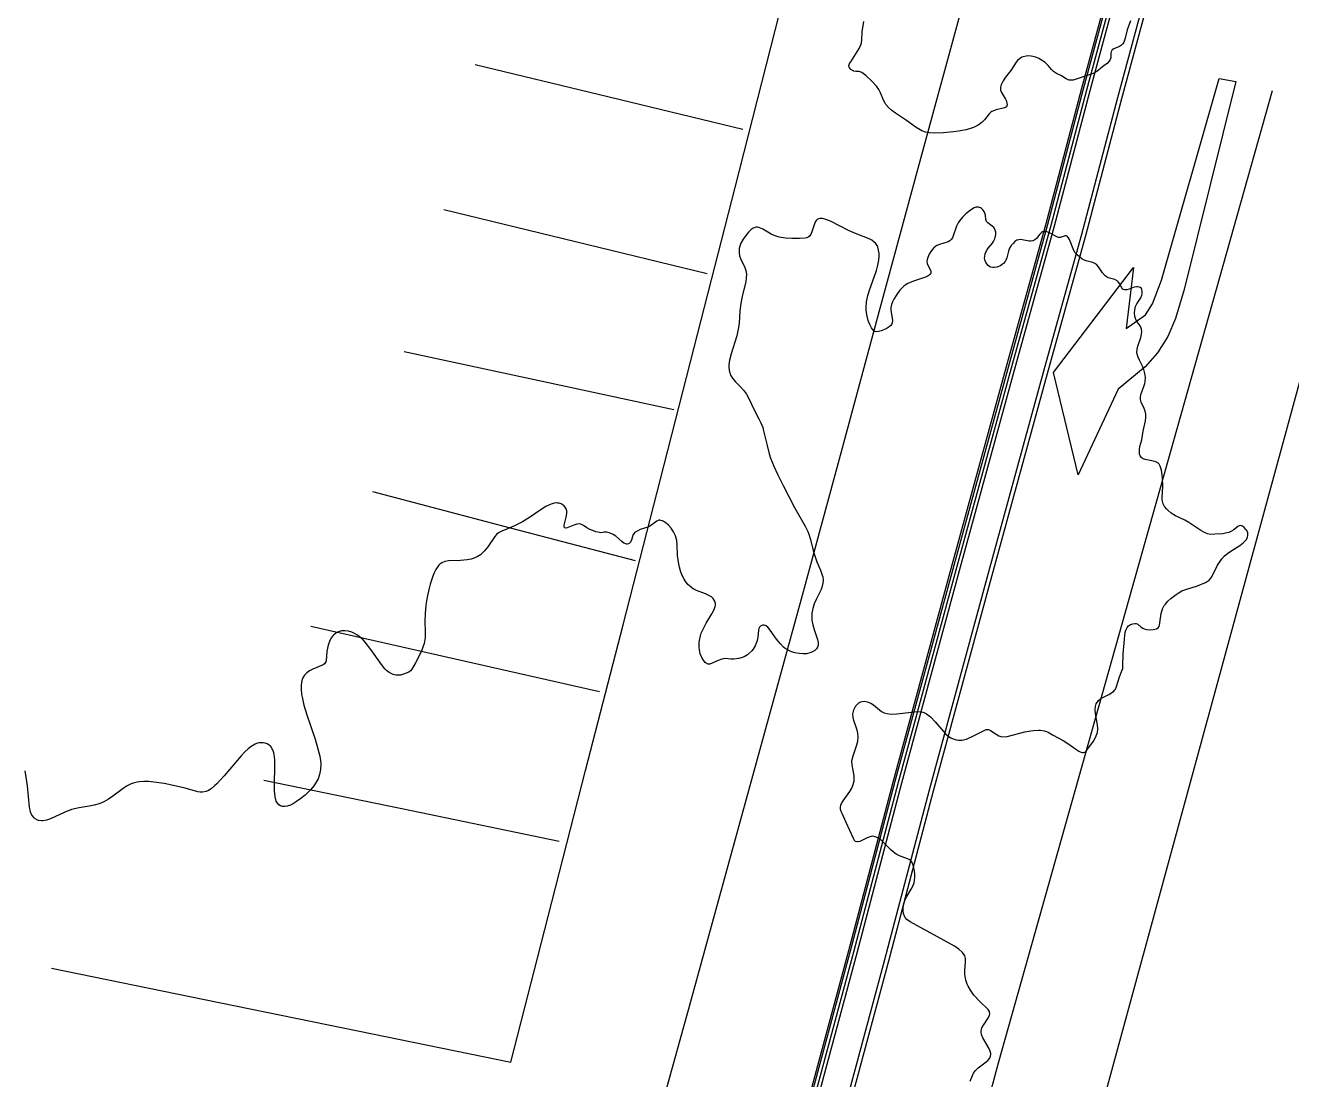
# Model space of a CAD drawing. Header units: metres. Extents: x 585772 to 587013, y 4140825 to 4141582.
# Drawn here: x 586288.46 to 586310.79, y 4141532.45 to 4141551.04 of the extents above; entities that cross this region are included whole.
import ezdxf

# ---------------------------------------------------------------- set-up
doc = ezdxf.new("R2010")
doc.units = ezdxf.units.M
doc.header["$MEASUREMENT"] = 0
for name, color, linetype, lineweight in [('BACK_OF_CURB', 5, 'Continuous', 30), ('BOTTOM_OF_CURB', 3, 'Continuous', 30), ('FOOT_PATH', 2, 'Continuous', 30), ('GUTTER', 30, 'Continuous', 30), ('PAINT_STRIPE', 4, 'Continuous', 30), ('TOP_OF_CURB', 1, 'Continuous', 30)]:
    doc.layers.add(name, color=color, linetype=linetype, lineweight=lineweight)
for name, color, linetype, lineweight, true_color in [('PARKING_PAINT_STRIPE', 254, 'Continuous', 30, 0xffbaf6), ('PAVED_PARKING', 191, 'Continuous', 30, 0xbaa8ff), ('PAVED_ROAD', 140, 'Continuous', 30, 0x38a9ff), ('TREELINE', 80, 'Continuous', 30, 0x36ff17)]:
    doc.layers.add(name, color=color, linetype=linetype, lineweight=lineweight, true_color=true_color)

msp = doc.modelspace()

# ---------------------------------------------------------------- linework, layer by layer
at = {"layer": 'BACK_OF_CURB'}
msp.add_polyline3d([(586301.408207, 4141528.762597, -21.043524), (586303.01287, 4141534.718043, -21.043837), (586303.79885, 4141537.710748, -21.043891), (586304.835531, 4141541.518783, -21.049228), (586305.829131, 4141545.141846, -21.059074), (586306.485687, 4141547.507844, -21.0662), (586307.119162, 4141549.917261, -21.078), (586307.667893, 4141551.943986, -21.092)], dxfattribs=at)
at = {"layer": 'BOTTOM_OF_CURB'}
msp.add_polyline3d([(586301.523933, 4141528.730851, -21.177001), (586303.128837, 4141534.687192, -21.185112), (586303.914777, 4141537.679746, -21.186061), (586304.951288, 4141541.487153, -21.188746), (586305.94481, 4141545.109934, -21.195603), (586306.601536, 4141547.476542, -21.203457), (586307.235107, 4141549.886324, -21.216284), (586307.783722, 4141551.912623, -21.231)], dxfattribs=at)
at = {"layer": 'FOOT_PATH'}
for points in [[(586301.375514, 4141528.771565, -21.04), (586302.980109, 4141534.726759, -21.043667), (586303.766099, 4141537.719507, -21.045625), (586304.802829, 4141541.527718, -21.048993), (586305.796451, 4141545.150861, -21.056263), (586306.452959, 4141547.516687, -21.064019), (586307.086408, 4141549.926001, -21.076), (586307.635171, 4141551.952847, -21.09)], [(586299.504403, 4141531.331699, -20.966749), (586300.169942, 4141533.746064, -20.975526), (586300.835481, 4141536.160429, -20.980265), (586301.50102, 4141538.574794, -20.98425), (586302.166558, 4141540.989159, -20.988), (586302.85051, 4141543.520958, -20.996), (586303.534462, 4141546.052757, -21.005), (586304.218414, 4141548.584556, -21.015076), (586305.010897, 4141551.4661, -21.031)]]:
    msp.add_polyline3d(points, dxfattribs=at)
at = {"layer": 'GUTTER'}
msp.add_polyline3d([(586308.263462, 4141551.782723, -21.212), (586307.715325, 4141549.758188, -21.202332), (586307.081357, 4141547.346898, -21.191102), (586306.423929, 4141544.977759, -21.183862), (586305.430729, 4141541.356151, -21.176602), (586304.394925, 4141537.551341, -21.169644), (586303.609149, 4141534.559412, -21.167), (586302.003248, 4141528.599368, -21.161332)], dxfattribs=at)
at = {"layer": 'PAINT_STRIPE', "extrusion": (-0.9646952640442275, 0.2633686532802181, 4.47079294e-08), "elevation": 525141.686929, "flags": 128}
msp.add_lwpolyline([(-4149749.186261, -21.094478), (-4149740.528882, -21.065556), (-4149731.871502, -21.035472), (-4149723.214123, -21.001805), (-4149714.556744, -20.967478)], dxfattribs=at)
at = {"layer": 'PAINT_STRIPE'}
msp.add_polyline3d([(586309.512743, 4141550.096531, -21.1523), (586309.802354, 4141550.047802, -21.152498), (586308.893607, 4141546.376982, -21.122), (586308.738681, 4141545.866768, -21.12), (586308.605065, 4141545.553322, -21.119), (586308.420767, 4141545.262923, -21.119), (586308.204217, 4141545.018619, -21.12), (586307.729938, 4141544.621554, -21.123), (586307.024423, 4141543.111078, -21.127372), (586306.587003, 4141544.918003, -21.133095), (586307.998034, 4141546.767277, -21.14), (586307.871041, 4141545.694416, -21.123), (586308.21372, 4141545.930869, -21.119), (586308.334666, 4141546.124468, -21.12), (586308.495926, 4141546.543932, -21.124)], close=True, dxfattribs=at)
msp.add_polyline3d([(586301.272185, 4141516.53546, -20.983), (586303.446275, 4141524.640263, -21.089), (586305.620364, 4141532.745065, -21.087), (586308.036424, 4141541.316598, -21.105441), (586310.452483, 4141549.88813, -21.127)], dxfattribs=at)
at = {"layer": 'PARKING_PAINT_STRIPE', "extrusion": (0.2352697846793077, 0.9719301046973244, 2.24368992e-08), "elevation": 4163235.288357, "flags": 128}
msp.add_lwpolyline([(404542.543346, -20.44041), (404540.116162, -20.47641), (404537.688977, -20.51341)], dxfattribs=at)
at = {"layer": 'PARKING_PAINT_STRIPE', "extrusion": (0.2355740869898243, 0.9718563934753481, 1.49773838e-08), "elevation": 4163105.805702, "flags": 128}
msp.add_lwpolyline([(405845.976224, -20.355352), (405843.587492, -20.426852), (405841.19876, -20.501352)], dxfattribs=at)
at = {"layer": 'PARKING_PAINT_STRIPE', "extrusion": (-0.2095011845664586, -0.9778083931247362, 2.686491253e-07), "elevation": -4172467.265105, "flags": 128}
msp.add_lwpolyline([(-294374.332696, -19.14207), (-294371.901804, -19.20107), (-294369.470912, -19.26307)], dxfattribs=at)
at = {"layer": 'PARKING_PAINT_STRIPE', "extrusion": (0.253774231235714, 0.967263479906412, 2.459878805e-07), "elevation": 4154749.572289, "flags": 128}
msp.add_lwpolyline([(483915.507865, -21.251018), (483913.113894, -21.330018), (483910.719924, -21.412018)], dxfattribs=at)
at = {"layer": 'PARKING_PAINT_STRIPE', "extrusion": (0.2208961579868744, 0.9752973328098523, 7.910994661e-07), "elevation": 4168743.331637, "flags": 128}
msp.add_lwpolyline([(343039.889612, -23.526891), (343037.281664, -23.586828), (343034.673717, -23.643891)], dxfattribs=at)
at = {"layer": 'PARKING_PAINT_STRIPE', "extrusion": (-0.2018103344686688, -0.9794246213474747, 8e-15), "elevation": -4174643.94157, "flags": 128}
msp.add_lwpolyline([(-261575.639991, -20.213), (-261572.981538, -20.27475), (-261570.323085, -20.34)], dxfattribs=at)
at = {"layer": 'PAVED_PARKING'}
msp.add_polyline3d([(586288.921404, 4141534.413027, -20.094), (586291.621593, 4141533.861228, -20.188), (586294.321783, 4141533.30943, -20.282), (586297.021972, 4141532.757632, -20.2), (586297.68107, 4141535.327715, -20.208), (586298.340167, 4141537.897798, -20.279), (586298.999264, 4141540.467881, -20.315949), (586299.658362, 4141543.037964, -20.34851), (586300.317459, 4141545.608047, -20.37712), (586300.976556, 4141548.17813, -20.401718), (586301.681446, 4141550.945872, -20.426797), (586302.386335, 4141553.713614, -20.448427), (586303.091225, 4141556.481356, -20.465879), (586303.796114, 4141559.249098, -20.479057), (586304.501003, 4141562.01684, -20.488), (586305.205893, 4141564.784582, -20.492589), (586305.692333, 4141566.83706, -20.493095), (586306.178773, 4141568.889538, -20.49)], dxfattribs=at)
at = {"layer": 'PAVED_ROAD'}
msp.add_polyline3d([(586308.335096, 4141551.763326, -21.212), (586307.78703, 4141549.739055, -21.202332), (586307.153003, 4141547.327539, -21.191102), (586306.495471, 4141544.958023, -21.183862), (586305.502318, 4141541.33659, -21.176602), (586304.46662, 4141537.532168, -21.169644), (586303.680868, 4141534.540332, -21.167), (586302.074818, 4141528.579735, -21.161332)], dxfattribs=at)
at = {"layer": 'TOP_OF_CURB'}
msp.add_polyline3d([(586301.46607, 4141528.746724, -21.043524), (586303.070853, 4141534.702617, -21.043837), (586303.856813, 4141537.695247, -21.043891), (586304.89341, 4141541.502968, -21.049228), (586305.88697, 4141545.12589, -21.059074), (586306.543611, 4141547.492193, -21.0662), (586307.177135, 4141549.901792, -21.078), (586307.725808, 4141551.928305, -21.092)], dxfattribs=at)
at = {"layer": 'TREELINE'}
for points in [[(586307.945606, 4141551.116162, -21.214), (586307.890039, 4141550.959957, -21.213519), (586307.855451, 4141550.810411, -21.216), (586307.82977, 4141550.73711, -21.217), (586307.81106, 4141550.707723, -21.218), (586307.786227, 4141550.685142, -21.216), (586307.752042, 4141550.665817, -21.212), (586307.65581, 4141550.622609, -21.198), (586307.625647, 4141550.602154, -21.193), (586307.616672, 4141550.592322, -21.192), (586307.605882, 4141550.571074, -21.191), (586307.601963, 4141550.547953, -21.191), (586307.599161, 4141550.464585, -21.196), (586307.590509, 4141550.4336, -21.196), (586307.572982, 4141550.40326, -21.194), (586307.539449, 4141550.369501, -21.19), (586307.454925, 4141550.305789, -21.179), (586307.351351, 4141550.221928, -21.162), (586307.286195, 4141550.189431, -21.153), (586306.990423, 4141550.08465, -21.11), (586306.937056, 4141550.070453, -21.102), (586306.912507, 4141550.067471, -21.098), (586306.867665, 4141550.069915, -21.094), (586306.847287, 4141550.074963, -21.092), (586306.810239, 4141550.091731, -21.089), (586306.729908, 4141550.143337, -21.08427), (586306.643643, 4141550.189174, -21.082), (586306.588591, 4141550.224124, -21.081), (586306.553303, 4141550.256939, -21.08), (586306.494234, 4141550.327742, -21.074911), (586306.440033, 4141550.379331, -21.068767), (586306.379249, 4141550.424335, -21.064), (586306.330068, 4141550.45294, -21.064), (586306.277141, 4141550.474673, -21.062), (586306.193401, 4141550.493065, -21.06), (586306.136269, 4141550.496367, -21.059), (586306.108203, 4141550.494802, -21.058), (586306.056074, 4141550.483912, -21.057), (586306.032527, 4141550.474474, -21.056), (586305.990061, 4141550.448378, -21.055), (586305.953053, 4141550.413769, -21.054), (586305.933152, 4141550.389643, -21.053), (586305.836399, 4141550.241743, -21.051), (586305.74031, 4141550.124868, -21.049), (586305.700949, 4141550.060134, -21.048), (586305.663019, 4141549.976887, -21.046), (586305.65258, 4141549.927493, -21.046), (586305.65619, 4141549.893846, -21.046), (586305.672269, 4141549.853724, -21.047), (586305.743382, 4141549.737617, -21.049), (586305.760791, 4141549.697691, -21.049), (586305.768983, 4141549.664083, -21.049), (586305.771031, 4141549.636963, -21.049), (586305.768955, 4141549.616246, -21.049), (586305.760563, 4141549.600822, -21.049), (586305.742614, 4141549.589325, -21.049), (586305.726129, 4141549.583719, -21.048), (586305.576294, 4141549.548118, -21.045), (586305.504291, 4141549.518089, -21.043), (586305.483789, 4141549.504806, -21.043), (586305.454349, 4141549.477813, -21.042), (586305.373353, 4141549.371685, -21.041), (586305.331816, 4141549.328181, -21.04), (586305.280294, 4141549.286981, -21.039), (586305.250309, 4141549.268153, -21.038), (586305.180902, 4141549.235199, -21.037), (586305.141057, 4141549.220899, -21.035), (586305.050018, 4141549.196013, -21.032), (586304.913709, 4141549.170656, -21.024), (586304.824342, 4141549.158374, -21.018), (586304.652016, 4141549.141374, -21.003), (586304.488998, 4141549.136174, -20.985), (586304.40164, 4141549.142911, -20.973), (586304.33539, 4141549.155774, -20.961), (586304.270506, 4141549.178199, -20.947), (586304.237243, 4141549.194064, -20.94), (586304.166449, 4141549.237056, -20.921), (586303.997896, 4141549.359053, -20.873), (586303.806559, 4141549.487385, -20.81568), (586303.738634, 4141549.536707, -20.793), (586303.67928, 4141549.588458, -20.773), (586303.635148, 4141549.640433, -20.76), (586303.618701, 4141549.665951, -20.753), (586303.592195, 4141549.717966, -20.742), (586303.541252, 4141549.846389, -20.72), (586303.511396, 4141549.903588, -20.708), (586303.467397, 4141549.964855, -20.691), (586303.391927, 4141550.046708, -20.667), (586303.282528, 4141550.150535, -20.631), (586303.21196, 4141550.203425, -20.609), (586303.164921, 4141550.220663, -20.596), (586303.102106, 4141550.223405, -20.579), (586303.071694, 4141550.231092, -20.572), (586303.01745, 4141550.260496, -20.559543), (586302.996136, 4141550.280282, -20.556), (586302.988759, 4141550.291505, -20.554), (586302.984813, 4141550.301772, -20.554), (586302.9833, 4141550.32405, -20.553), (586302.994908, 4141550.361711, -20.554), (586303.014041, 4141550.395548, -20.558), (586303.107139, 4141550.533947, -20.577), (586303.161712, 4141550.628865, -20.587), (586303.191427, 4141550.69551, -20.591), (586303.202051, 4141550.72793, -20.593), (586303.212412, 4141550.781474, -20.593), (586303.217411, 4141550.922433, -20.593807), (586303.246319, 4141551.102389, -20.597787)], [(586305.118537, 4141532.420327, -21.102), (586305.160075, 4141532.524759, -21.101), (586305.179069, 4141532.561249, -21.101), (586305.196693, 4141532.586924, -21.101), (586305.216954, 4141532.61106, -21.1), (586305.263264, 4141532.655468, -21.099), (586305.381652, 4141532.747704, -21.097), (586305.42889, 4141532.788437, -21.096), (586305.464505, 4141532.830634, -21.095), (586305.479392, 4141532.860504, -21.095), (586305.485512, 4141532.89241, -21.095), (586305.484711, 4141532.910999, -21.096), (586305.475102, 4141532.950234, -21.096), (586305.445365, 4141533.013121, -21.097), (586305.341268, 4141533.183456, -21.101), (586305.317441, 4141533.246997, -21.102), (586305.312595, 4141533.290933, -21.103), (586305.319618, 4141533.336518, -21.103), (586305.328226, 4141533.359998, -21.103), (586305.353582, 4141533.407764, -21.102), (586305.445908, 4141533.545299, -21.101), (586305.464007, 4141533.584697, -21.101), (586305.468322, 4141533.612142, -21.101), (586305.459306, 4141533.649077, -21.101), (586305.434889, 4141533.683835, -21.102), (586305.287847, 4141533.824145, -21.106), (586305.185997, 4141533.939829, -21.11), (586305.125307, 4141534.025732, -21.112), (586305.086318, 4141534.0954, -21.114), (586305.070009, 4141534.130883, -21.115), (586305.044332, 4141534.202733, -21.116), (586305.035192, 4141534.238936, -21.116), (586305.024876, 4141534.311488, -21.117), (586305.02493, 4141534.372626, -21.117), (586305.040284, 4141534.518516, -21.117), (586305.03754, 4141534.587296, -21.117), (586305.025161, 4141534.630915, -21.117), (586305.014711, 4141534.651941, -21.118), (586304.984413, 4141534.692297, -21.119), (586304.920035, 4141534.748683, -21.122), (586304.841197, 4141534.80029, -21.124), (586304.063898, 4141535.229669, -21.154), (586304.004467, 4141535.274667, -21.156), (586303.973264, 4141535.310213, -21.158), (586303.960895, 4141535.330202, -21.158), (586303.943735, 4141535.375447, -21.159), (586303.93676, 4141535.427069, -21.16), (586303.938897, 4141535.48282, -21.161), (586303.956705, 4141535.569096, -21.162), (586303.976655, 4141535.624986, -21.162), (586304.003078, 4141535.679427, -21.162), (586304.082358, 4141535.807465, -21.157), (586304.110037, 4141535.859972, -21.157), (586304.130713, 4141535.91742, -21.156), (586304.138152, 4141535.952301, -21.156), (586304.144679, 4141536.026327, -21.16), (586304.144286, 4141536.064016, -21.16), (586304.137483, 4141536.137112, -21.162), (586304.11612, 4141536.23014, -21.163), (586304.089467, 4141536.286333, -21.161), (586304.067734, 4141536.311393, -21.158), (586304.042316, 4141536.329631, -21.155), (586304.012768, 4141536.343701, -21.153), (586303.872156, 4141536.396067, -21.138), (586303.817203, 4141536.424829, -21.132), (586303.789709, 4141536.442974, -21.128), (586303.728217, 4141536.494299, -21.121), (586303.564586, 4141536.658814, -21.1), (586303.501795, 4141536.706424, -21.093), (586303.46307, 4141536.726413, -21.088), (586303.426432, 4141536.737254, -21.083), (586303.406264, 4141536.739453, -21.081), (586303.3666, 4141536.735963, -21.076), (586303.304954, 4141536.71423, -21.071), (586303.173069, 4141536.649548, -21.056), (586303.140483, 4141536.64057, -21.051), (586303.126134, 4141536.639673, -21.049), (586303.10104, 4141536.64711, -21.044), (586303.080231, 4141536.667258, -21.04), (586303.060875, 4141536.700059, -21.037), (586302.936527, 4141536.982503, -21.026514), (586302.860596, 4141537.139018, -21.024), (586302.845516, 4141537.176944, -21.023), (586302.836389, 4141537.213975, -21.023), (586302.834899, 4141537.251389, -21.023), (586302.842732, 4141537.290469, -21.023), (586302.852443, 4141537.315174, -21.023), (586302.881247, 4141537.367103, -21.024), (586302.997594, 4141537.531076, -21.025), (586303.033158, 4141537.590551, -21.025), (586303.059781, 4141537.653818, -21.025), (586303.073947, 4141537.715391, -21.025), (586303.076764, 4141537.745971, -21.025), (586303.074676, 4141537.807571, -21.024), (586303.039035, 4141537.999143, -21.022), (586303.036275, 4141538.063433, -21.022), (586303.039699, 4141538.095321, -21.022), (586303.054865, 4141538.158773, -21.021), (586303.122241, 4141538.352345, -21.021), (586303.137029, 4141538.419416, -21.021), (586303.143428, 4141538.487245, -21.021), (586303.139495, 4141538.555181, -21.02), (586303.133046, 4141538.588987, -21.02), (586303.116623, 4141538.642741, -21.019), (586303.066774, 4141538.778336, -21.016), (586303.054641, 4141538.834511, -21.015), (586303.053101, 4141538.889863, -21.014), (586303.056347, 4141538.916544, -21.014), (586303.06986, 4141538.968829, -21.013), (586303.091696, 4141539.017346, -21.013), (586303.105345, 4141539.039317, -21.013), (586303.137329, 4141539.076933, -21.014), (586303.155351, 4141539.091879, -21.014), (586303.194676, 4141539.112391, -21.015), (586303.215653, 4141539.117811, -21.015), (586303.259389, 4141539.119909, -21.016), (586303.304372, 4141539.111713, -21.017), (586303.371215, 4141539.083693, -21.019), (586303.413376, 4141539.056915, -21.021), (586303.520708, 4141538.968458, -21.033), (586303.559756, 4141538.941149, -21.039), (586303.603711, 4141538.918451, -21.045), (586303.654536, 4141538.902476, -21.051), (586303.719098, 4141538.894344, -21.059), (586303.827772, 4141538.896651, -21.068), (586304.084525, 4141538.929415, -21.084), (586304.186683, 4141538.937532, -21.092), (586304.240912, 4141538.935335, -21.096), (586304.288158, 4141538.926295, -21.099), (586304.331768, 4141538.909607, -21.104), (586304.353041, 4141538.897959, -21.106), (586304.418411, 4141538.847418, -21.111), (586304.501385, 4141538.759167, -21.116929), (586304.650951, 4141538.584196, -21.132), (586304.685996, 4141538.547496, -21.137), (586304.733818, 4141538.50502, -21.143), (586304.777103, 4141538.475655, -21.146), (586304.817652, 4141538.456086, -21.148), (586304.875059, 4141538.438487, -21.154), (586304.912194, 4141538.4323, -21.154), (586304.975656, 4141538.433723, -21.149), (586305.054649, 4141538.453757, -21.146), (586305.180983, 4141538.509441, -21.142), (586305.375906, 4141538.60994, -21.136), (586305.40349, 4141538.620984, -21.135), (586305.423159, 4141538.625071, -21.134), (586305.446342, 4141538.621258, -21.135), (586305.476891, 4141538.606075, -21.133), (586305.576741, 4141538.539665, -21.129), (586305.622859, 4141538.513123, -21.127), (586305.662538, 4141538.497501, -21.126), (586305.698486, 4141538.492085, -21.124), (586305.772827, 4141538.499988, -21.123), (586306.082699, 4141538.580482, -21.114), (586306.191118, 4141538.600757, -21.11), (586306.237669, 4141538.606198, -21.109), (586306.322309, 4141538.610212, -21.106), (586306.359752, 4141538.609081, -21.104), (586306.423272, 4141538.601281, -21.102), (586306.46561, 4141538.589323, -21.1), (586306.498155, 4141538.574196, -21.099), (586306.571225, 4141538.526594, -21.097), (586306.758273, 4141538.428911, -21.091), (586306.844919, 4141538.373848, -21.088), (586306.983901, 4141538.274969, -21.083), (586307.036264, 4141538.242013, -21.082), (586307.059983, 4141538.229655, -21.081), (586307.095917, 4141538.217142, -21.08), (586307.121, 4141538.216227, -21.079), (586307.14218, 4141538.22322, -21.079), (586307.160863, 4141538.236904, -21.079), (586307.178458, 4141538.256062, -21.078), (586307.293219, 4141538.413802, -21.076), (586307.331848, 4141538.481418, -21.076), (586307.355041, 4141538.540561, -21.076), (586307.362761, 4141538.570912, -21.076), (586307.370316, 4141538.63445, -21.076), (586307.367177, 4141538.703472, -21.077), (586307.330132, 4141538.906281, -21.078), (586307.324935, 4141538.971627, -21.077), (586307.329748, 4141539.025012, -21.078), (586307.34432, 4141539.073261, -21.077), (586307.368855, 4141539.116021, -21.077), (586307.384921, 4141539.135232, -21.077), (586307.424779, 4141539.169095, -21.077), (586307.468919, 4141539.19461, -21.076), (586307.567005, 4141539.240625, -21.075), (586307.613136, 4141539.266362, -21.075), (586307.652115, 4141539.29741, -21.075), (586307.667838, 4141539.315634, -21.075), (586307.681134, 4141539.335514, -21.075), (586307.701784, 4141539.378929, -21.075), (586307.75151, 4141539.54774, -21.075), (586307.79708, 4141539.655808, -21.075), (586307.80907, 4141539.698333, -21.074), (586307.813525, 4141539.737384, -21.074), (586307.820084, 4141539.957522, -21.074), (586307.832781, 4141540.141351, -21.075), (586307.846413, 4141540.284069, -21.076), (586307.853762, 4141540.332567, -21.076), (586307.863728, 4141540.372952, -21.076), (586307.886648, 4141540.420736, -21.075), (586307.912462, 4141540.448409, -21.075), (586307.948808, 4141540.471528, -21.074), (586307.988791, 4141540.485752, -21.073), (586308.027729, 4141540.490143, -21.072), (586308.045344, 4141540.488359, -21.072), (586308.075237, 4141540.477085, -21.071), (586308.135007, 4141540.426685, -21.069), (586308.165704, 4141540.405739, -21.067), (586308.185666, 4141540.396754, -21.067), (586308.230154, 4141540.384801, -21.065), (586308.279592, 4141540.380021, -21.064), (586308.346357, 4141540.383367, -21.062), (586308.404899, 4141540.398327, -21.06), (586308.432526, 4141540.415428, -21.059), (586308.449826, 4141540.437757, -21.059), (586308.459763, 4141540.46385, -21.059), (586308.48985, 4141540.665163, -21.06), (586308.513771, 4141540.749375, -21.06), (586308.542258, 4141540.806457, -21.06), (586308.561324, 4141540.833999, -21.059), (586308.607047, 4141540.885952, -21.058), (586308.658144, 4141540.932743, -21.057), (586308.749421, 4141541.002712, -21.055), (586308.786394, 4141541.027263, -21.054), (586308.854076, 4141541.064624, -21.052), (586308.940673, 4141541.098315, -21.05), (586309.12732, 4141541.155946, -21.046), (586309.201278, 4141541.182307, -21.044), (586309.269045, 4141541.212522, -21.042), (586309.297996, 4141541.229052, -21.041), (586309.335359, 4141541.257512, -21.041), (586309.363726, 4141541.288738, -21.04), (586309.386085, 4141541.323098, -21.04), (586309.483954, 4141541.520162, -21.039), (586309.531693, 4141541.597545, -21.039), (586309.557589, 4141541.632438, -21.039), (586309.604866, 4141541.683736, -21.038), (586309.656496, 4141541.727078, -21.037), (586309.713447, 4141541.766548, -21.036), (586309.874985, 4141541.868939, -21.033), (586309.933328, 4141541.912396, -21.032), (586309.957731, 4141541.934401, -21.032), (586309.99036, 4141541.973119, -21.031), (586310.010244, 4141542.011909, -21.031), (586310.017889, 4141542.050555, -21.032), (586310.013796, 4141542.08884, -21.032), (586309.996165, 4141542.131286, -21.033), (586309.983528, 4141542.151016, -21.034), (586309.953967, 4141542.185075, -21.035), (586309.923169, 4141542.208703, -21.037), (586309.910573, 4141542.214849, -21.037), (586309.887002, 4141542.219468, -21.038), (586309.86433, 4141542.214759, -21.038), (586309.841046, 4141542.201802, -21.039), (586309.76918, 4141542.143681, -21.04), (586309.729339, 4141542.118122, -21.041), (586309.679705, 4141542.096524, -21.041), (586309.646335, 4141542.087156, -21.042), (586309.572636, 4141542.074468, -21.044), (586309.431632, 4141542.064253, -21.048), (586309.360132, 4141542.06266, -21.049), (586309.303988, 4141542.071833, -21.051), (586309.25326, 4141542.092688, -21.053), (586309.184469, 4141542.13102, -21.056), (586308.97828, 4141542.272833, -21.063), (586308.905635, 4141542.311302, -21.066), (586308.740825, 4141542.391148, -21.072), (586308.663606, 4141542.436905, -21.074), (586308.60838, 4141542.480677, -21.076), (586308.585492, 4141542.503652, -21.077), (586308.548897, 4141542.551152, -21.079), (586308.524182, 4141542.599877, -21.08), (586308.516145, 4141542.624383, -21.08), (586308.508384, 4141542.668239, -21.081), (586308.50697, 4141542.714448, -21.082), (586308.515719, 4141542.903416, -21.084), (586308.511769, 4141543.054986, -21.087), (586308.501993, 4141543.151463, -21.088), (586308.49464, 4141543.193733, -21.089), (586308.472901, 4141543.264144, -21.091), (586308.452494, 4141543.298422, -21.092), (586308.440171, 4141543.312232, -21.092), (586308.426282, 4141543.324032, -21.093), (586308.393341, 4141543.34223, -21.094), (586308.354852, 4141543.353867, -21.095), (586308.204884, 4141543.381074, -21.1), (586308.168268, 4141543.395342, -21.101), (586308.152868, 4141543.405031, -21.101), (586308.139815, 4141543.416717, -21.102), (586308.120343, 4141543.445213, -21.103), (586308.108584, 4141543.478599, -21.104), (586308.103182, 4141543.514548, -21.104), (586308.104028, 4141543.568186, -21.105), (586308.111114, 4141543.612714, -21.105), (586308.146724, 4141543.730813, -21.106), (586308.17248, 4141543.880083, -21.108), (586308.212006, 4141544.06668, -21.11), (586308.218955, 4141544.125009, -21.111), (586308.218384, 4141544.182434, -21.112), (586308.208113, 4141544.234855, -21.112), (586308.190255, 4141544.282208, -21.113), (586308.137976, 4141544.393983, -21.114), (586308.124917, 4141544.437868, -21.114), (586308.122147, 4141544.459981, -21.114), (586308.122413, 4141544.482309, -21.114), (586308.1307, 4141544.527678, -21.115), (586308.184451, 4141544.669993, -21.115), (586308.199718, 4141544.719685, -21.115), (586308.206334, 4141544.754523, -21.116), (586308.209667, 4141544.825317, -21.116), (586308.20094, 4141544.896579, -21.116), (586308.181521, 4141544.967084, -21.117), (586308.156094, 4141545.028907, -21.117), (586308.103042, 4141545.135364, -21.118), (586308.080323, 4141545.188261, -21.118), (586308.065105, 4141545.241821, -21.119), (586308.061473, 4141545.269058, -21.119), (586308.063249, 4141545.324521, -21.12), (586308.074388, 4141545.380279, -21.12), (586308.126755, 4141545.535677, -21.121), (586308.140832, 4141545.589522, -21.122), (586308.146052, 4141545.636811, -21.122), (586308.1422, 4141545.679059, -21.122), (586308.136804, 4141545.698764, -21.122), (586308.119043, 4141545.736298, -21.123), (586308.067253, 4141545.810745, -21.124), (586308.042746, 4141545.851966, -21.124), (586308.024602, 4141545.902172, -21.125), (586308.017112, 4141545.961469, -21.126), (586308.021299, 4141546.021934, -21.127), (586308.036457, 4141546.078574, -21.127), (586308.061058, 4141546.127802, -21.128), (586308.130486, 4141546.234879, -21.127), (586308.147534, 4141546.279146, -21.128), (586308.152434, 4141546.301318, -21.128), (586308.154835, 4141546.343396, -21.129), (586308.147163, 4141546.37933, -21.129), (586308.139525, 4141546.393897, -21.13), (586308.117648, 4141546.41555, -21.131), (586308.103977, 4141546.422606, -21.131), (586308.072588, 4141546.429098, -21.132), (586308.055438, 4141546.428504, -21.133), (586308.013307, 4141546.418243, -21.134), (586307.92641, 4141546.383281, -21.135), (586307.880416, 4141546.370855, -21.136), (586307.840624, 4141546.370562, -21.137), (586307.819325, 4141546.378891, -21.138), (586307.809422, 4141546.3871, -21.138), (586307.793277, 4141546.409731, -21.14), (586307.753368, 4141546.485303, -21.143), (586307.727052, 4141546.517139, -21.144), (586307.7112, 4141546.530984, -21.145), (586307.673619, 4141546.552758, -21.147), (586307.553281, 4141546.586698, -21.151), (586307.534058, 4141546.595786, -21.152), (586307.499299, 4141546.621415, -21.154), (586307.454549, 4141546.673165, -21.156), (586307.383031, 4141546.776404, -21.161), (586307.351891, 4141546.812102, -21.164), (586307.335249, 4141546.826292, -21.165), (586307.317653, 4141546.837584, -21.166), (586307.28017, 4141546.853239, -21.166), (586307.164143, 4141546.88326, -21.17), (586307.118007, 4141546.900493, -21.172), (586307.093592, 4141546.914817, -21.173), (586307.003918, 4141546.987728, -21.169199), (586306.970949, 4141547.024939, -21.166955), (586306.948163, 4141547.064262, -21.167), (586306.872677, 4141547.258766, -21.175), (586306.856235, 4141547.28929, -21.177), (586306.830813, 4141547.317813, -21.176), (586306.812853, 4141547.32633, -21.175), (586306.79368, 4141547.327259, -21.172), (586306.708096, 4141547.297605, -21.159), (586306.677267, 4141547.297659, -21.155), (586306.64609, 4141547.308563, -21.15), (586306.556244, 4141547.361547, -21.142), (586306.502797, 4141547.38682, -21.134), (586306.462254, 4141547.399569, -21.128), (586306.420014, 4141547.402311, -21.123), (586306.393211, 4141547.393656, -21.119), (586306.380263, 4141547.385215, -21.117), (586306.351037, 4141547.354887, -21.112), (586306.29161, 4141547.28028, -21.105), (586306.258549, 4141547.253253, -21.101), (586306.222561, 4141547.236764, -21.098), (586306.183648, 4141547.230227, -21.092), (586306.158966, 4141547.230722, -21.09), (586306.008291, 4141547.258556, -21.067941), (586305.976728, 4141547.257678, -21.065506), (586305.945779, 4141547.248228, -21.063), (586305.910084, 4141547.224291, -21.062), (586305.876145, 4141547.1905, -21.06), (586305.845716, 4141547.152513, -21.061), (586305.815774, 4141547.106802, -21.059), (586305.793248, 4141547.057634, -21.058), (586305.764635, 4141546.940176, -21.048), (586305.749636, 4141546.895594, -21.047), (586305.73907, 4141546.875028, -21.047), (586305.710453, 4141546.839061, -21.046), (586305.693088, 4141546.823738, -21.046), (586305.65436, 4141546.798416, -21.045), (586305.589169, 4141546.772843, -21.044), (586305.543278, 4141546.765537, -21.043), (586305.521893, 4141546.765653, -21.042), (586305.483646, 4141546.773605, -21.042), (586305.467264, 4141546.781431, -21.041), (586305.439595, 4141546.803132, -21.041), (586305.398918, 4141546.857898, -21.04), (586305.379699, 4141546.903176, -21.04), (586305.375684, 4141546.940009, -21.04), (586305.37712, 4141546.961468, -21.04), (586305.387478, 4141547.008996, -21.04), (586305.408223, 4141547.059012, -21.041), (586305.439668, 4141547.107276, -21.041), (586305.515812, 4141547.198885, -21.043), (586305.531922, 4141547.222763, -21.043), (586305.555313, 4141547.273092, -21.044), (586305.562808, 4141547.298775, -21.044), (586305.570435, 4141547.348921, -21.044), (586305.569877, 4141547.391472, -21.045), (586305.562737, 4141547.426179, -21.044), (586305.547797, 4141547.456985, -21.044), (586305.536942, 4141547.471098, -21.044), (586305.509825, 4141547.495577, -21.044), (586305.432675, 4141547.552051, -21.042), (586305.409916, 4141547.579718, -21.042), (586305.397737, 4141547.6126, -21.042), (586305.388685, 4141547.687089, -21.042), (586305.38095, 4141547.724169, -21.042), (586305.372905, 4141547.744119, -21.042), (586305.349282, 4141547.779755, -21.041), (586305.318382, 4141547.807712, -21.041), (586305.301239, 4141547.818061, -21.04), (586305.269539, 4141547.829316, -21.04), (586305.240446, 4141547.83073, -21.039), (586305.224915, 4141547.828232, -21.039), (586305.190837, 4141547.816355, -21.038), (586305.129038, 4141547.779929, -21.037), (586305.042897, 4141547.71168, -21.035), (586304.983755, 4141547.653764, -21.033), (586304.930827, 4141547.589324, -21.032), (586304.908724, 4141547.55557, -21.032), (586304.878417, 4141547.494602, -21.031), (586304.817438, 4141547.308379, -21.029), (586304.808269, 4141547.289799, -21.029), (586304.786685, 4141547.259806, -21.029), (586304.760722, 4141547.237663, -21.028), (586304.730324, 4141547.221316, -21.028), (586304.580318, 4141547.175256, -21.024), (586304.534128, 4141547.154814, -21.023), (586304.512422, 4141547.141537, -21.023), (586304.473081, 4141547.108052, -21.022), (586304.424472, 4141547.046517, -21.021), (586304.39894, 4141547.003179, -21.02), (586304.371002, 4141546.942883, -21.019), (586304.360078, 4141546.906695, -21.019), (586304.356314, 4141546.872565, -21.019), (586304.360572, 4141546.839464, -21.019), (586304.366785, 4141546.820664, -21.019), (586304.414511, 4141546.730157, -21.02), (586304.425551, 4141546.703174, -21.02), (586304.428249, 4141546.673809, -21.02), (586304.415068, 4141546.646184, -21.02), (586304.380858, 4141546.619697, -21.019), (586304.331325, 4141546.597442, -21.019), (586304.118671, 4141546.52845, -21.015), (586304.021749, 4141546.487527, -21.013), (586303.958175, 4141546.445168, -21.012), (586303.925419, 4141546.41481, -21.011), (586303.881954, 4141546.365559, -21.011), (586303.826806, 4141546.290765, -21.008562), (586303.77398, 4141546.20723, -21.003), (586303.751103, 4141546.162594, -21.002), (586303.733271, 4141546.114062, -20.998), (586303.723404, 4141546.061281, -20.998), (586303.723509, 4141546.011365, -20.999), (586303.745112, 4141545.875992, -21.007), (586303.748641, 4141545.833321, -21.011), (586303.745171, 4141545.794179, -21.013), (586303.731724, 4141545.759908, -21.015), (586303.721044, 4141545.744784, -21.014), (586303.693398, 4141545.718246, -21.012), (586303.641463, 4141545.686669, -21.006), (586303.550331, 4141545.651314, -20.994), (586303.502609, 4141545.637476, -20.986), (586303.476278, 4141545.633847, -20.981), (586303.441733, 4141545.640193, -20.976), (586303.409207, 4141545.66476, -20.968), (586303.378419, 4141545.706044, -20.961), (586303.348388, 4141545.763086, -20.951), (586303.321886, 4141545.832481, -20.941), (586303.301683, 4141545.910826, -20.933), (586303.2893, 4141546.007615, -20.925), (586303.287788, 4141546.058373, -20.922), (586303.29459, 4141546.163912, -20.917), (586303.315123, 4141546.273873, -20.915), (586303.348885, 4141546.386939, -20.915974), (586303.432772, 4141546.613917, -20.924), (586303.467442, 4141546.716628, -20.927), (586303.492096, 4141546.808288, -20.927), (586303.508183, 4141546.894717, -20.926), (586303.514693, 4141546.97478, -20.922), (586303.514042, 4141547.012069, -20.918), (586303.506092, 4141547.073365, -20.911), (586303.48947, 4141547.127932, -20.902), (586303.477934, 4141547.152581, -20.897), (586303.448468, 4141547.196391, -20.885), (586303.43056, 4141547.215463, -20.878), (586303.388478, 4141547.247785, -20.863), (586303.338769, 4141547.273623, -20.847), (586303.098234, 4141547.364564, -20.77), (586302.975093, 4141547.422157, -20.73), (586302.670303, 4141547.576022, -20.631), (586302.591539, 4141547.609429, -20.607), (586302.556745, 4141547.621182, -20.599), (586302.514206, 4141547.630917, -20.587), (586302.478441, 4141547.632907, -20.581), (586302.448724, 4141547.627475, -20.575), (586302.42433, 4141547.614943, -20.571), (586302.404532, 4141547.595634, -20.57), (586302.392792, 4141547.577962, -20.569), (586302.37392, 4141547.535373, -20.570612), (586302.337093, 4141547.413693, -20.574033), (586302.308756, 4141547.348423, -20.572603), (586302.286256, 4141547.317298, -20.569), (586302.26662, 4141547.301204, -20.566), (586302.24207, 4141547.290405, -20.562), (586302.209708, 4141547.28364, -20.557), (586302.111152, 4141547.277421, -20.542), (586301.976495, 4141547.278514, -20.524), (586301.866702, 4141547.285674, -20.512), (586301.754871, 4141547.303209, -20.498), (586301.683923, 4141547.323758, -20.49), (586301.609149, 4141547.356516, -20.479), (586301.461727, 4141547.441675, -20.459), (586301.414005, 4141547.46586, -20.455), (586301.369045, 4141547.478534, -20.452), (586301.339961, 4141547.477649, -20.449), (586301.309835, 4141547.467939, -20.447), (586301.293911, 4141547.45941, -20.445), (586301.259404, 4141547.43428, -20.445), (586301.211889, 4141547.388692, -20.446), (586301.162426, 4141547.330532, -20.444), (586301.116238, 4141547.264758, -20.445), (586301.078546, 4141547.196328, -20.446), (586301.064517, 4141547.162667, -20.448), (586301.049045, 4141547.104805, -20.448), (586301.044926, 4141547.050235, -20.448), (586301.046541, 4141547.024003, -20.448), (586301.055946, 4141546.973281, -20.449), (586301.072029, 4141546.924399, -20.449), (586301.144795, 4141546.76783, -20.451), (586301.164342, 4141546.711289, -20.451), (586301.174729, 4141546.650366, -20.451), (586301.173228, 4141546.584013, -20.451), (586301.162126, 4141546.513367, -20.451), (586301.099796, 4141546.263406, -20.449), (586301.075237, 4141546.134022, -20.448), (586301.060485, 4141546.003604, -20.447), (586301.045824, 4141545.782359, -20.445), (586301.030698, 4141545.679302, -20.445), (586301.003552, 4141545.563438, -20.444), (586300.907684, 4141545.247361, -20.443), (586300.879039, 4141545.132291, -20.443), (586300.867684, 4141545.052582, -20.443), (586300.86612, 4141545.016721, -20.444), (586300.870975, 4141544.951776, -20.447), (586300.886152, 4141544.894253, -20.452), (586300.89749, 4141544.86767, -20.456), (586300.927425, 4141544.81765, -20.464), (586300.977028, 4141544.758592, -20.476), (586301.065058, 4141544.670122, -20.497), (586301.12364, 4141544.606258, -20.511), (586301.174992, 4141544.534681, -20.523), (586301.217728, 4141544.455958, -20.535), (586301.309134, 4141544.256943, -20.561754), (586301.39658, 4141544.099758, -20.586), (586301.430861, 4141544.028904, -20.597), (586301.462355, 4141543.944992, -20.606), (586301.478394, 4141543.890227, -20.613), (586301.540662, 4141543.627995, -20.636), (586301.57904, 4141543.482224, -20.649), (586301.602136, 4141543.408488, -20.658), (586301.657494, 4141543.262639, -20.677083), (586301.72142, 4141543.121076, -20.698702), (586301.82235, 4141542.921731, -20.735846), (586302.02549, 4141542.536545, -20.815333), (586302.212798, 4141542.20705, -20.881635), (586302.257829, 4141542.113725, -20.898), (586302.276847, 4141542.066558, -20.904), (586302.307193, 4141541.970943, -20.917), (586302.353773, 4141541.7782, -20.941), (586302.380339, 4141541.683341, -20.952), (586302.419383, 4141541.578179, -20.965), (586302.48124, 4141541.431548, -20.982), (586302.512055, 4141541.344497, -20.988), (586302.519637, 4141541.313471, -20.989), (586302.52679, 4141541.255304, -20.991), (586302.523855, 4141541.200324, -20.991), (586302.511539, 4141541.146141, -20.99), (586302.490551, 4141541.090364, -20.989), (586302.402597, 4141540.914565, -20.987), (586302.368739, 4141540.837187, -20.988), (586302.343645, 4141540.756549, -20.988), (586302.3299, 4141540.673598, -20.988), (586302.32737, 4141540.589701, -20.988), (586302.330231, 4141540.547831, -20.988), (586302.34405, 4141540.465116, -20.988), (586302.367444, 4141540.385006, -20.988), (586302.430893, 4141540.20817, -20.994378), (586302.44164, 4141540.154586, -20.998), (586302.440522, 4141540.11178, -21.002), (586302.429449, 4141540.075348, -21.001), (586302.409482, 4141540.044228, -21), (586302.381683, 4141540.017357, -20.999), (586302.342076, 4141539.991411, -20.996), (586302.293648, 4141539.971136, -20.991), (586302.236148, 4141539.958173, -20.987), (586302.169324, 4141539.95416, -20.981752), (586302.102497, 4141539.959343, -20.972), (586302.031556, 4141539.973513, -20.958), (586301.959951, 4141539.997288, -20.94), (586301.924978, 4141540.012971, -20.932), (586301.858849, 4141540.052318, -20.911), (586301.828469, 4141540.076032, -20.902), (586301.773328, 4141540.129658, -20.886), (586301.703338, 4141540.217457, -20.864), (586301.594843, 4141540.375454, -20.825856), (586301.550852, 4141540.426437, -20.815), (586301.522837, 4141540.447636, -20.808), (586301.506599, 4141540.455245, -20.801), (586301.490361, 4141540.459773, -20.797), (586301.459201, 4141540.460431, -20.788), (586301.444937, 4141540.456985, -20.781), (586301.42069, 4141540.443602, -20.774), (586301.405359, 4141540.425618, -20.769), (586301.394817, 4141540.401583, -20.765725), (586301.387803, 4141540.370992, -20.764183), (586301.37498, 4141540.252725, -20.765), (586301.363405, 4141540.190708, -20.768), (586301.353997, 4141540.158135, -20.769), (586301.327373, 4141540.095626, -20.766), (586301.291399, 4141540.037971, -20.76), (586301.26982, 4141540.010466, -20.755), (586301.220427, 4141539.960232, -20.744), (586301.192989, 4141539.938353, -20.737), (586301.133633, 4141539.903091, -20.718), (586301.102424, 4141539.889913, -20.706), (586301.039484, 4141539.871466, -20.685), (586300.951573, 4141539.860263, -20.653285), (586300.903174, 4141539.861156, -20.638), (586300.809274, 4141539.871004, -20.609), (586300.770171, 4141539.868105, -20.598), (586300.740384, 4141539.861438, -20.589), (586300.675584, 4141539.839363, -20.571), (586300.527571, 4141539.773981, -20.531), (586300.500233, 4141539.77311, -20.523), (586300.481201, 4141539.780704, -20.518), (586300.450127, 4141539.804523, -20.509), (586300.417267, 4141539.842831, -20.502), (586300.386757, 4141539.894311, -20.493), (586300.36267, 4141539.957606, -20.486), (586300.347545, 4141540.030459, -20.481), (586300.343662, 4141540.069484, -20.479), (586300.343842, 4141540.150734, -20.470693), (586300.34814, 4141540.192158, -20.469), (586300.365711, 4141540.275517, -20.472), (586300.379175, 4141540.317902, -20.474), (586300.415931, 4141540.405494, -20.482), (586300.466417, 4141540.498731, -20.492), (586300.565941, 4141540.660277, -20.511), (586300.606585, 4141540.739116, -20.519), (586300.623979, 4141540.788334, -20.522), (586300.62873, 4141540.811511, -20.522), (586300.63039, 4141540.833542, -20.523), (586300.624799, 4141540.871116, -20.521), (586300.609356, 4141540.904458, -20.516), (586300.58606, 4141540.933777, -20.511), (586300.55691, 4141540.959285, -20.504), (586300.523905, 4141540.981195, -20.496), (586300.45432, 4141541.015065, -20.479), (586300.295744, 4141541.070657, -20.442), (586300.245993, 4141541.095742, -20.432), (586300.220593, 4141541.11238, -20.426), (586300.16954, 4141541.154667, -20.413), (586300.144517, 4141541.180285, -20.407), (586300.097056, 4141541.240394, -20.396), (586300.075247, 4141541.274853, -20.39), (586300.055138, 4141541.312226, -20.385), (586300.020823, 4141541.394647, -20.378288), (586299.99432, 4141541.482489, -20.374), (586299.975378, 4141541.569574, -20.374), (586299.960197, 4141541.690331, -20.373), (586299.957023, 4141541.878311, -20.373), (586299.94612, 4141541.955847, -20.371), (586299.93583, 4141541.994777, -20.37), (586299.922056, 4141542.0339, -20.368), (586299.88722, 4141542.106206, -20.363), (586299.846475, 4141542.169589, -20.357), (586299.80125, 4141542.224457, -20.351), (586299.758884, 4141542.262437, -20.346), (586299.705067, 4141542.293309, -20.339), (586299.650425, 4141542.30999, -20.331), (586299.630252, 4141542.310774, -20.329), (586299.620464, 4141542.308141, -20.328), (586299.596818, 4141542.295143, -20.327777), (586299.491983, 4141542.217155, -20.341199), (586299.464057, 4141542.200024, -20.343), (586299.434338, 4141542.187673, -20.345), (586299.304629, 4141542.145767, -20.345), (586299.258567, 4141542.12592, -20.344), (586299.218079, 4141542.101824, -20.341), (586299.201669, 4141542.088072, -20.342), (586299.178317, 4141542.05735, -20.342), (586299.164389, 4141542.023973, -20.338), (586299.146756, 4141541.957749, -20.335), (586299.127402, 4141541.919263, -20.335), (586299.108973, 4141541.901288, -20.334), (586299.098177, 4141541.894951, -20.334), (586299.073748, 4141541.888666, -20.334), (586299.060243, 4141541.889154, -20.334), (586299.030975, 4141541.89848, -20.334), (586299.013561, 4141541.908821, -20.334753), (586298.976566, 4141541.938321, -20.333), (586298.874011, 4141542.030471, -20.337), (586298.827399, 4141542.061495, -20.339), (586298.802613, 4141542.073701, -20.339), (586298.754773, 4141542.090425, -20.340345), (586298.711974, 4141542.098577, -20.342725), (586298.666654, 4141542.099441, -20.344), (586298.606826, 4141542.090922, -20.343), (586298.582063, 4141542.09345, -20.343), (586298.522627, 4141542.108191, -20.339389), (586298.450645, 4141542.134287, -20.338), (586298.414431, 4141542.150659, -20.337367), (586298.363422, 4141542.179172, -20.342087), (586298.302555, 4141542.219407, -20.348633), (586298.257923, 4141542.240419, -20.355351), (586298.225108, 4141542.245971, -20.358778), (586298.183289, 4141542.241353, -20.357473), (586298.132057, 4141542.225074, -20.351932), (586298.013074, 4141542.176822, -20.335154), (586297.987034, 4141542.172133, -20.331437), (586297.973334, 4141542.175367, -20.328496), (586297.962379, 4141542.190494, -20.328), (586297.962105, 4141542.226881, -20.328), (586297.996199, 4141542.363826, -20.331), (586298.0074, 4141542.431837, -20.333), (586298.006669, 4141542.475161, -20.337362), (586297.996168, 4141542.514635, -20.345371), (586297.986984, 4141542.532463, -20.347), (586297.961899, 4141542.563755, -20.346), (586297.946497, 4141542.577009, -20.345), (586297.911227, 4141542.598208, -20.343), (586297.871666, 4141542.61163, -20.341), (586297.850902, 4141542.615163, -20.34), (586297.829763, 4141542.616464, -20.339), (586297.786259, 4141542.612549, -20.338), (586297.71697, 4141542.591347, -20.335), (586297.641295, 4141542.553299, -20.332), (586297.557631, 4141542.500375, -20.329), (586297.367475, 4141542.369969, -20.323), (586297.227565, 4141542.284838, -20.319), (586297.087441, 4141542.212896, -20.314), (586296.963831, 4141542.157992, -20.31), (586296.860555, 4141542.116292, -20.307), (586296.802612, 4141542.086412, -20.305), (586296.770289, 4141542.061179, -20.304), (586296.737548, 4141542.024118, -20.303), (586296.617388, 4141541.843083, -20.299), (586296.557789, 4141541.769107, -20.298), (586296.510382, 4141541.722626, -20.298), (586296.48411, 4141541.701229, -20.297), (586296.425985, 4141541.663776, -20.298), (586296.359911, 4141541.635551, -20.295), (586296.324173, 4141541.625125, -20.293), (586296.249229, 4141541.610452, -20.291), (586296.134192, 4141541.600021, -20.287), (586295.922992, 4141541.594198, -20.284), (586295.858106, 4141541.584562, -20.283), (586295.802083, 4141541.562487, -20.283), (586295.768974, 4141541.538122, -20.282), (586295.75054, 4141541.519112, -20.283), (586295.733115, 4141541.497052, -20.282), (586295.701126, 4141541.445462, -20.278), (586295.672686, 4141541.386707, -20.278), (586295.647472, 4141541.324145, -20.278), (586295.600863, 4141541.185265, -20.278), (586295.579967, 4141541.111038, -20.278), (586295.545862, 4141540.955902, -20.278), (586295.524207, 4141540.815932, -20.275), (586295.510035, 4141540.666153, -20.2758), (586295.506524, 4141540.527317, -20.28), (586295.510668, 4141540.348931, -20.284), (586295.509573, 4141540.245943, -20.286), (586295.506277, 4141540.207266, -20.287), (586295.493668, 4141540.137205, -20.288), (586295.472876, 4141540.070907, -20.288), (586295.443715, 4141540.001222, -20.288), (586295.34184, 4141539.797386, -20.287), (586295.276455, 4141539.684838, -20.283), (586295.252218, 4141539.657595, -20.281), (586295.220946, 4141539.634558, -20.28), (586295.177593, 4141539.612627, -20.278), (586295.131931, 4141539.595156, -20.276), (586295.077242, 4141539.582148, -20.273), (586295.036644, 4141539.57878, -20.272), (586294.993347, 4141539.581632, -20.27), (586294.947877, 4141539.592399, -20.267), (586294.900759, 4141539.612776, -20.265), (586294.876746, 4141539.627098, -20.264), (586294.828141, 4141539.665067, -20.263), (586294.798407, 4141539.694591, -20.259), (586294.738392, 4141539.766246, -20.257), (586294.550801, 4141540.03338, -20.256), (586294.450578, 4141540.162819, -20.254), (586294.415924, 4141540.200846, -20.254), (586294.349067, 4141540.261764, -20.252), (586294.317149, 4141540.285071, -20.251), (586294.2527, 4141540.322145, -20.25), (586294.220481, 4141540.33605, -20.25), (586294.15683, 4141540.354943, -20.247), (586294.095265, 4141540.362403, -20.245), (586294.037032, 4141540.358983, -20.243), (586293.983375, 4141540.345234, -20.242), (586293.935537, 4141540.321708, -20.239), (586293.89349, 4141540.287749, -20.238), (586293.874865, 4141540.266807, -20.237), (586293.858202, 4141540.243931, -20.236), (586293.830311, 4141540.193602, -20.235), (586293.80038, 4141540.111254, -20.235), (586293.777979, 4141540.001512, -20.235), (586293.763022, 4141539.833941, -20.233), (586293.757627, 4141539.812753, -20.233), (586293.748275, 4141539.794997, -20.233), (586293.733474, 4141539.779489, -20.232), (586293.711736, 4141539.765042, -20.232), (586293.527832, 4141539.685375, -20.227), (586293.473984, 4141539.655822, -20.226), (586293.424571, 4141539.620292, -20.225), (586293.383291, 4141539.577667, -20.225), (586293.356445, 4141539.534315, -20.224), (586293.337838, 4141539.485216, -20.224), (586293.323953, 4141539.401713, -20.224), (586293.323099, 4141539.340089, -20.222), (586293.332798, 4141539.239769, -20.222), (586293.345636, 4141539.168248, -20.222), (586293.374286, 4141539.049619, -20.221), (586293.425102, 4141538.880683, -20.221), (586293.569436, 4141538.452145, -20.221), (586293.620316, 4141538.280442, -20.221), (586293.652101, 4141538.15237, -20.221), (586293.665193, 4141538.078366, -20.221), (586293.669026, 4141538.018406, -20.221), (586293.6644, 4141537.916685, -20.222), (586293.649608, 4141537.828561, -20.222), (586293.621941, 4141537.750245, -20.222), (586293.591805, 4141537.692544, -20.223), (586293.549953, 4141537.630657, -20.223), (586293.495264, 4141537.565265, -20.223), (586293.394913, 4141537.466662, -20.224), (586293.32077, 4141537.405254, -20.224), (586293.244806, 4141537.351043, -20.223), (586293.170428, 4141537.307232, -20.222), (586293.134898, 4141537.290227, -20.222), (586293.077845, 4141537.270051, -20.221), (586293.03476, 4141537.262705, -20.22), (586292.996122, 4141537.26419, -20.22), (586292.961975, 4141537.27455, -20.219), (586292.932364, 4141537.29383, -20.218), (586292.907332, 4141537.322075, -20.217), (586292.886924, 4141537.359327, -20.217), (586292.865079, 4141537.432194, -20.216), (586292.853162, 4141537.53892, -20.215), (586292.851938, 4141537.642735, -20.215), (586292.862388, 4141537.984729, -20.214), (586292.860106, 4141538.089719, -20.213), (586292.849705, 4141538.180607, -20.213), (586292.842971, 4141538.210496, -20.213), (586292.825017, 4141538.262025, -20.212), (586292.814024, 4141538.283894, -20.212), (586292.78857, 4141538.320417, -20.213), (586292.75925, 4141538.348085, -20.212), (586292.726968, 4141538.367819, -20.212), (586292.692631, 4141538.380538, -20.211), (586292.657145, 4141538.387161, -20.211), (586292.621417, 4141538.388608, -20.21), (586292.580996, 4141538.384974, -20.209), (586292.536093, 4141538.373963, -20.209), (586292.513521, 4141538.365288, -20.208), (586292.442809, 4141538.324384, -20.207), (586292.39108, 4141538.282879, -20.206), (586292.333727, 4141538.228271, -20.205), (586292.269077, 4141538.159093, -20.204), (586291.968854, 4141537.80619, -20.198), (586291.838391, 4141537.664914, -20.195), (586291.797914, 4141537.626101, -20.194), (586291.735613, 4141537.574519, -20.193), (586291.690427, 4141537.545809, -20.192), (586291.648128, 4141537.527094, -20.193493), (586291.587335, 4141537.515046, -20.197316), (586291.546737, 4141537.515891, -20.198), (586291.504613, 4141537.522391, -20.197), (586291.277754, 4141537.585195, -20.181491), (586291.098459, 4141537.629085, -20.173564), (586290.907879, 4141537.668272, -20.17), (586290.727455, 4141537.696544, -20.168), (586290.63438, 4141537.70557, -20.167), (586290.550041, 4141537.707799, -20.166), (586290.472422, 4141537.702258, -20.165), (586290.435503, 4141537.696271, -20.164), (586290.364185, 4141537.677257, -20.163), (586290.329281, 4141537.663987, -20.162), (586290.259727, 4141537.629313, -20.16), (586290.189115, 4141537.583839, -20.158), (586290.004744, 4141537.446377, -20.152), (586289.927075, 4141537.392765, -20.15), (586289.846719, 4141537.346156, -20.147), (586289.805439, 4141537.326773, -20.146), (586289.763397, 4141537.310528, -20.145), (586289.677335, 4141537.285994, -20.144), (586289.589256, 4141537.268798, -20.142), (586289.410038, 4141537.240739, -20.139), (586289.275885, 4141537.209792, -20.136), (586289.144861, 4141537.160251, -20.133), (586288.904487, 4141537.049067, -20.127), (586288.834206, 4141537.024033, -20.125), (586288.772715, 4141537.012182, -20.124), (586288.745498, 4141537.011312, -20.124), (586288.695682, 4141537.018384, -20.123), (586288.673134, 4141537.026063, -20.123), (586288.632887, 4141537.049043, -20.123), (586288.61524, 4141537.064081, -20.123), (586288.585025, 4141537.100589, -20.124), (586288.572509, 4141537.121796, -20.124), (586288.552788, 4141537.169453, -20.125), (586288.535524, 4141537.252225, -20.127), (586288.498171, 4141537.628811, -20.135), (586288.461393, 4141537.892858, -20.141)]]:
    msp.add_polyline3d(points, dxfattribs=at)

doc.saveas('drawing.dxf')
